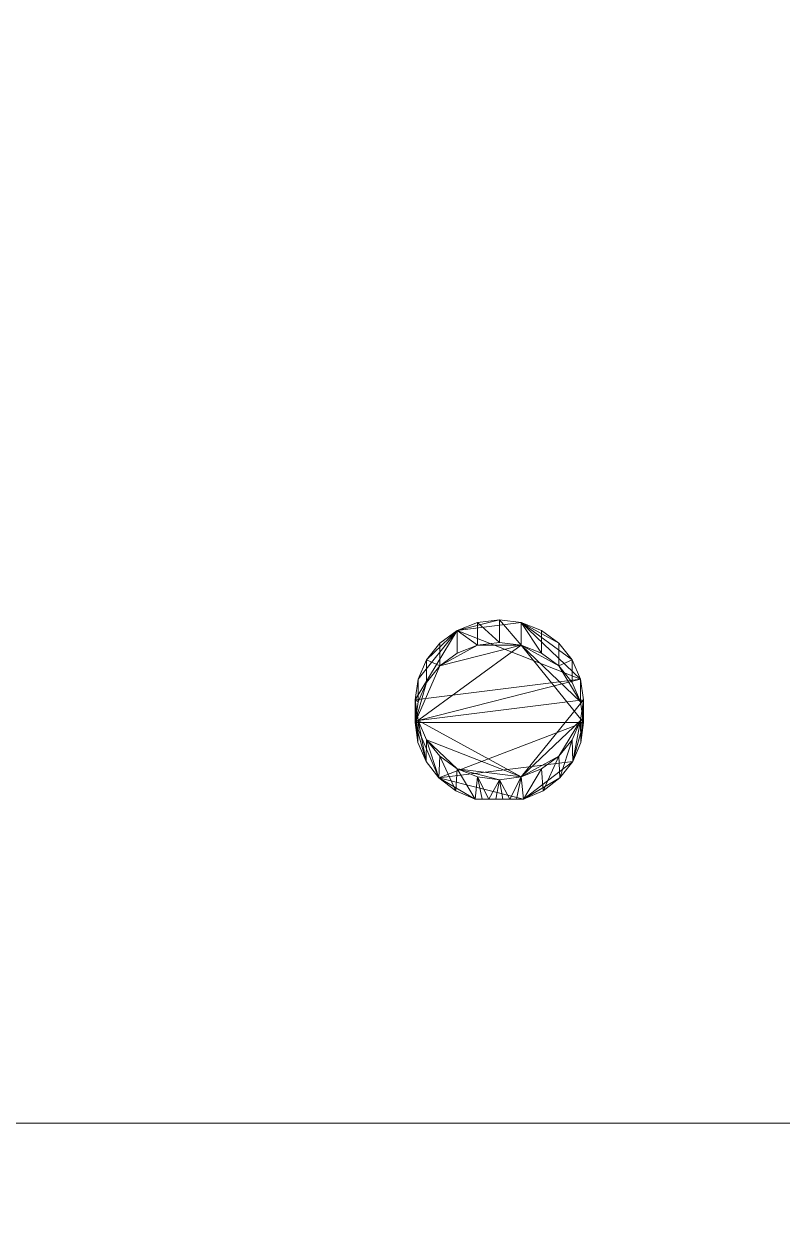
# Model space of a CAD drawing. Header units: inches. Extents: x -97 to 314, y -593 to 0.
# Drawn here: x -71.71 to -46.92, y -461.91 to -423.06 of the extents above; entities that cross this region are included whole.
import ezdxf

# ---------------------------------------------------------------- set-up
doc = ezdxf.new("R2010")
doc.units = ezdxf.units.IN
doc.header["$MEASUREMENT"] = 0
for name, color, linetype, lineweight in [('A-CLNG', 13, 'Continuous', 13), ('A-FLOR', 192, 'Continuous', 13), ('A-ROOF', 132, 'Continuous', 13), ('Q-SPCQ', 91, 'Continuous', 9)]:
    doc.layers.add(name, color=color, linetype=linetype, lineweight=lineweight)

# ---------------------------------------------------------------- blocks, each defined once
blk = doc.blocks.new('Roof_5_9_-2 - Roof_5_9_-2-702590-_3D_')
at = {"layer": 'A-ROOF'}
mesh = blk.add_polyface(dxfattribs=at)
corners = [(-96, -459, 203.208), (76, -459, 203.208), (76, -326.5, 159.731), (-96, -326.5, 159.731)]
mesh.append_faces([[corners[k] for k in face] for face in [(0, 1, 2, 3)]])
mesh = blk.add_polyface(dxfattribs=at)
corners = [(-96, -331, 155), (76, -331, 155), (76, -459, 197), (-96, -459, 197)]
mesh.append_faces([[corners[k] for k in face] for face in [(0, 1, 2, 3)]])
mesh = blk.add_polyface(dxfattribs=at)
corners = [(-96, -459, 197), (76, -459, 197), (76, -587, 155), (-96, -587, 155)]
mesh.append_faces([[corners[k] for k in face] for face in [(0, 1, 2, 3)]])
mesh = blk.add_polyface(dxfattribs=at)
corners = [(-96, -591.5, 159.731), (76, -591.5, 159.731), (76, -459, 203.208), (-96, -459, 203.208)]
mesh.append_faces([[corners[k] for k in face] for face in [(0, 1, 2, 3)]])
blk = doc.blocks.new('Specialty Equipment 12 - Specialty Equipment 12-785083-_3D_')
at = {"layer": 'Q-SPCQ'}
mesh = blk.add_polyface(dxfattribs=at)
corners = [(85.081, -445.156, 192.457), (85.175, -445.832, 192.679), (85.449, -446.463, 192.886), (85.886, -447.004, 193.064), (86.456, -447.419, 193.2), (87.119, -447.68, 193.286), (87.831, -447.769, 193.315), (88.543, -447.68, 193.286), (89.206, -447.419, 193.2), (89.775, -447.004, 193.064), (90.212, -446.463, 192.886), (90.487, -445.832, 192.679), (90.581, -445.156, 192.457), (90.487, -444.48, 192.236), (90.212, -443.85, 192.029), (89.775, -443.308, 191.851), (89.206, -442.893, 191.715), (88.543, -442.632, 191.629), (87.831, -442.543, 191.6), (87.119, -442.632, 191.629), (86.456, -442.893, 191.715), (85.886, -443.308, 191.851), (85.449, -443.85, 192.029), (85.175, -444.48, 192.236)]
mesh.append_faces([[corners[k] for k in face] for face in [(11, 9, 10), (9, 7, 8), (22, 20, 21), (4, 2, 3)]], dxfattribs={"vtx0": -1})
mesh.append_faces([[corners[k] for k in face] for face in [(13, 1, 12), (15, 17, 14), (7, 4, 6), (0, 20, 23), (1, 13, 0), (18, 20, 17)]], dxfattribs={"vtx0": -1, "vtx1": -1})
mesh.append_faces([[corners[k] for k in face] for face in [(7, 12, 1), (9, 11, 7), (17, 20, 13), (20, 0, 13), (7, 2, 4)]], dxfattribs={"vtx0": -1, "vtx1": -1, "vtx2": -1})
mesh.append_faces([[corners[k] for k in face] for face in [(17, 13, 14)]], dxfattribs={"vtx0": -1, "vtx2": -1})
mesh.append_faces([[corners[k] for k in face] for face in [(5, 6, 4)]], dxfattribs={"vtx1": -1})
mesh.append_faces([[corners[k] for k in face] for face in [(11, 12, 7), (22, 23, 20), (1, 2, 7)]], dxfattribs={"vtx1": -1, "vtx2": -1})
mesh.append_faces([[corners[k] for k in face] for face in [(15, 16, 17), (18, 19, 20)]], dxfattribs={"vtx2": -1})
mesh = blk.add_polyface(dxfattribs=at)
corners = [(85.081, -445.156, 192.457), (85.175, -444.48, 192.236), (85.449, -443.85, 192.029), (85.886, -443.308, 191.851), (86.456, -442.893, 191.715), (87.119, -442.632, 191.629), (87.831, -442.543, 191.6), (88.543, -442.632, 191.629), (89.206, -442.893, 191.715), (89.775, -443.308, 191.851), (90.212, -443.85, 192.029), (90.487, -444.48, 192.236), (90.581, -445.156, 192.457), (90.581, -445.897, 190.2), (90.487, -445.22, 189.979), (90.212, -444.59, 189.772), (89.775, -444.049, 189.594), (89.206, -443.634, 189.458), (88.543, -443.373, 189.372), (87.831, -443.284, 189.343), (87.119, -443.373, 189.372), (86.456, -443.634, 189.458), (85.886, -444.049, 189.594), (85.449, -444.59, 189.772), (85.175, -445.22, 189.979), (85.081, -445.897, 190.2)]
mesh.append_faces([[corners[k] for k in face] for face in [(14, 12, 13), (0, 24, 25)]], dxfattribs={"vtx0": -1})
mesh.append_faces([[corners[k] for k in face] for face in [(16, 10, 15), (12, 14, 11), (20, 5, 19), (3, 22, 2)]], dxfattribs={"vtx0": -1, "vtx1": -1})
mesh.append_faces([[corners[k] for k in face] for face in [(11, 14, 15, 10), (9, 16, 17, 8), (18, 6, 7), (4, 20, 21), (20, 4, 5), (19, 5, 6), (24, 0, 1)]], dxfattribs={"vtx0": -1, "vtx2": -1})
mesh.append_faces([[corners[k] for k in face] for face in [(17, 18, 7), (7, 8, 17), (9, 10, 16), (18, 19, 6), (22, 23, 2)]], dxfattribs={"vtx1": -1, "vtx2": -1})
mesh.append_faces([[corners[k] for k in face] for face in [(21, 22, 3, 4), (23, 24, 1, 2)]], dxfattribs={"vtx1": -1, "vtx3": -1})
mesh = blk.add_polyface(dxfattribs=at)
corners = [(88.616, -448.401, 191.022), (87.045, -448.401, 191.022), (86.403, -448.13, 190.933), (85.854, -447.713, 190.796), (85.434, -447.178, 190.621), (85.171, -446.559, 190.418), (85.081, -445.897, 190.2), (85.175, -445.22, 189.979), (85.449, -444.59, 189.772), (85.886, -444.049, 189.594), (86.456, -443.634, 189.458), (87.119, -443.373, 189.372), (87.831, -443.284, 189.343), (88.543, -443.373, 189.372), (89.206, -443.634, 189.458), (89.775, -444.049, 189.594), (90.212, -444.59, 189.772), (90.487, -445.22, 189.979), (90.581, -445.897, 190.2), (90.491, -446.559, 190.418), (90.228, -447.178, 190.621), (89.808, -447.713, 190.796), (89.259, -448.13, 190.933)]
mesh.append_faces([[corners[k] for k in face] for face in [(17, 15, 16), (15, 13, 14), (11, 9, 10)]], dxfattribs={"vtx0": -1})
mesh.append_faces([[corners[k] for k in face] for face in [(21, 0, 20), (4, 6, 3)]], dxfattribs={"vtx0": -1, "vtx1": -1})
mesh.append_faces([[corners[k] for k in face] for face in [(3, 18, 20), (13, 15, 17), (13, 18, 6), (3, 20, 0), (3, 6, 18), (9, 13, 6), (13, 9, 11)]], dxfattribs={"vtx0": -1, "vtx1": -1, "vtx2": -1})
mesh.append_faces([[corners[k] for k in face] for face in [(13, 17, 18), (6, 8, 9)]], dxfattribs={"vtx0": -1, "vtx2": -1})
mesh.append_faces([[corners[k] for k in face] for face in [(7, 8, 6)]], dxfattribs={"vtx1": -1})
mesh.append_faces([[corners[k] for k in face] for face in [(0, 1, 3)]], dxfattribs={"vtx1": -1, "vtx2": -1})
mesh.append_faces([[corners[k] for k in face] for face in [(18, 19, 20), (21, 22, 0), (1, 2, 3), (4, 5, 6), (11, 12, 13)]], dxfattribs={"vtx2": -1})
mesh = blk.add_polyface(dxfattribs=at)
corners = [(90.581, -445.156, 192.457), (90.487, -445.832, 192.679), (90.212, -446.463, 192.886), (89.775, -447.004, 193.064), (89.206, -447.419, 193.2), (88.543, -447.68, 193.286), (87.831, -447.769, 193.315), (87.119, -447.68, 193.286), (86.456, -447.419, 193.2), (85.886, -447.004, 193.064), (85.449, -446.463, 192.886), (85.175, -445.832, 192.679), (85.081, -445.156, 192.457), (85.081, -445.897, 190.2), (85.171, -446.559, 190.418), (85.434, -447.178, 190.621), (85.854, -447.713, 190.796), (86.403, -448.13, 190.933), (87.045, -448.401, 191.022), (87.266, -448.401, 191.201), (87.49, -448.401, 191.322), (87.717, -448.401, 191.382), (87.945, -448.401, 191.382), (88.171, -448.401, 191.322), (88.396, -448.401, 191.201), (88.616, -448.401, 191.022), (89.259, -448.13, 190.933), (89.808, -447.713, 190.796), (90.228, -447.178, 190.621), (90.491, -446.559, 190.418), (90.581, -445.897, 190.2)]
mesh.append_faces([[corners[k] for k in face] for face in [(14, 12, 13), (0, 29, 30)]], dxfattribs={"vtx0": -1})
mesh.append_faces([[corners[k] for k in face] for face in [(15, 11, 14), (17, 9, 16), (19, 7, 18), (12, 14, 11), (7, 20, 6), (8, 18, 7), (20, 7, 19), (26, 4, 25), (22, 6, 21), (2, 28, 1), (4, 26, 3), (3, 27, 2)]], dxfattribs={"vtx0": -1, "vtx1": -1})
mesh.append_faces([[corners[k] for k in face] for face in [(8, 17, 18), (5, 23, 24), (2, 27, 28), (3, 26, 27), (25, 4, 5), (6, 22, 23), (29, 0, 1)]], dxfattribs={"vtx0": -1, "vtx2": -1})
mesh.append_faces([[corners[k] for k in face] for face in [(15, 16, 10), (10, 11, 15), (9, 10, 16), (20, 21, 6), (8, 9, 17), (24, 25, 5), (28, 29, 1), (5, 6, 23)]], dxfattribs={"vtx1": -1, "vtx2": -1})
mesh = blk.add_polyface(dxfattribs=at)
corners = [(87.045, -448.401, 191.022), (88.616, -448.401, 191.022), (88.396, -448.401, 191.201), (88.171, -448.401, 191.322), (87.945, -448.401, 191.382), (87.717, -448.401, 191.382), (87.49, -448.401, 191.322), (87.266, -448.401, 191.201)]
mesh.append_faces([[corners[k] for k in face] for face in [(2, 3, 7)]], dxfattribs={"vtx1": -1, "vtx2": -1})
mesh.append_faces([[corners[k] for k in face] for face in [(3, 4, 6, 7)]], dxfattribs={"vtx1": -1, "vtx3": -1})
mesh.append_faces([[corners[k] for k in face] for face in [(0, 1, 2, 7), (4, 5, 6)]], dxfattribs={"vtx2": -1})

msp = doc.modelspace()

# ---------------------------------------------------------------- block references
at = {"layer": 'A-ROOF'}
msp.add_blockref('Roof_5_9_-2 - Roof_5_9_-2-702590-_3D_', (0, 0), dxfattribs=at)
at = {"layer": 'Q-SPCQ'}
msp.add_blockref('Specialty Equipment 12 - Specialty Equipment 12-785083-_3D_', (-144, 0), dxfattribs=at)

# ---------------------------------------------------------------- meshes
at = {"layer": 'A-CLNG'}
mesh = msp.add_polyface(dxfattribs=at)
corners = [(109, -331, 59), (109, -352.57, 59), (76, -352.57, 59), (76, -338.5, 59), (-96, -338.5, 59), (-96, -591.5, 59), (115.5, -591.5, 59), (115.5, -331, 59)]
mesh.append_faces([[corners[k] for k in face] for face in [(6, 1, 2)]], dxfattribs={"vtx0": -1, "vtx2": -1})
mesh.append_faces([[corners[k] for k in face] for face in [(3, 4, 2)]], dxfattribs={"vtx1": -1})
mesh.append_faces([[corners[k] for k in face] for face in [(5, 6, 2, 4)]], dxfattribs={"vtx1": -1, "vtx2": -1})
mesh.append_faces([[corners[k] for k in face] for face in [(7, 0, 1, 6)]], dxfattribs={"vtx2": -1})
mesh = msp.add_polyface(dxfattribs=at)
corners = [(109, -331, 54), (115.5, -331, 54), (115.5, -591.5, 54), (-96, -591.5, 54), (-96, -338.5, 54), (76, -338.5, 54), (76, -352.57, 54), (109, -352.57, 54)]
mesh.append_faces([[corners[k] for k in face] for face in [(7, 2, 6)]], dxfattribs={"vtx0": -1, "vtx1": -1})
mesh.append_faces([[corners[k] for k in face] for face in [(6, 2, 3, 4)]], dxfattribs={"vtx0": -1, "vtx3": -1})
mesh.append_faces([[corners[k] for k in face] for face in [(1, 2, 7, 0)]], dxfattribs={"vtx1": -1})
mesh.append_faces([[corners[k] for k in face] for face in [(4, 5, 6)]], dxfattribs={"vtx2": -1})
at = {"layer": 'A-FLOR'}
mesh = msp.add_polyface(dxfattribs=at)
corners = [(32, -326.5, -42.906), (32, -271.07, -42.906), (76, -271.07, -42.906), (76, -326.5, -42.906), (115.5, -326.5, -42.906), (115.5, -591.5, -42.906), (-96, -591.5, -42.906), (-96, -326.5, -42.906)]
mesh.append_faces([[corners[k] for k in face] for face in [(0, 5, 6, 7), (3, 0, 1, 2)]], dxfattribs={"vtx0": -1})
mesh.append_faces([[corners[k] for k in face] for face in [(3, 4, 5, 0)]], dxfattribs={"vtx2": -1, "vtx3": -1})
mesh = msp.add_polyface(dxfattribs=at)
corners = [(32, -326.5, -37), (-96, -326.5, -37), (-96, -591.5, -37), (115.5, -591.5, -37), (115.5, -326.5, -37), (76, -326.5, -37), (76, -271.07, -37), (32, -271.07, -37)]
mesh.append_faces([[corners[k] for k in face] for face in [(2, 3, 0, 1)]], dxfattribs={"vtx1": -1})
mesh.append_faces([[corners[k] for k in face] for face in [(3, 4, 5, 0)]], dxfattribs={"vtx2": -1, "vtx3": -1})
mesh.append_faces([[corners[k] for k in face] for face in [(5, 6, 7, 0)]], dxfattribs={"vtx3": -1})
mesh = msp.add_polyface(dxfattribs=at)
corners = [(306.5, -331, 59), (306.5, -458.5, 59), (313.5, -458.5, 59), (313.5, -593.5, 59), (-96, -593.5, 59), (-96, -338.5, 59), (76, -338.5, 59), (76, -352.57, 59), (109, -352.57, 59), (109, -331, 59)]
mesh.append_faces([[corners[k] for k in face] for face in [(8, 4, 7)]], dxfattribs={"vtx0": -1, "vtx1": -1})
mesh.append_faces([[corners[k] for k in face] for face in [(8, 1, 3, 4)]], dxfattribs={"vtx0": -1, "vtx1": -1, "vtx3": -1})
mesh.append_faces([[corners[k] for k in face] for face in [(2, 3, 1)]], dxfattribs={"vtx1": -1})
mesh.append_faces([[corners[k] for k in face] for face in [(5, 6, 7, 4)]], dxfattribs={"vtx2": -1})
mesh.append_faces([[corners[k] for k in face] for face in [(8, 9, 0, 1)]], dxfattribs={"vtx3": -1})
mesh = msp.add_polyface(dxfattribs=at)
corners = [(306.5, -331, 64), (109, -331, 64), (109, -352.57, 64), (76, -352.57, 64), (76, -338.5, 64), (-96, -338.5, 64), (-96, -593.5, 64), (313.5, -593.5, 64), (313.5, -458.5, 64), (306.5, -458.5, 64)]
mesh.append_faces([[corners[k] for k in face] for face in [(2, 9, 0, 1)]], dxfattribs={"vtx0": -1})
mesh.append_faces([[corners[k] for k in face] for face in [(6, 2, 3)]], dxfattribs={"vtx0": -1, "vtx2": -1})
mesh.append_faces([[corners[k] for k in face] for face in [(2, 6, 7, 9)]], dxfattribs={"vtx0": -1, "vtx2": -1, "vtx3": -1})
mesh.append_faces([[corners[k] for k in face] for face in [(7, 8, 9)]], dxfattribs={"vtx2": -1})
mesh.append_faces([[corners[k] for k in face] for face in [(3, 4, 5, 6)]], dxfattribs={"vtx3": -1})

doc.saveas('drawing.dxf')
